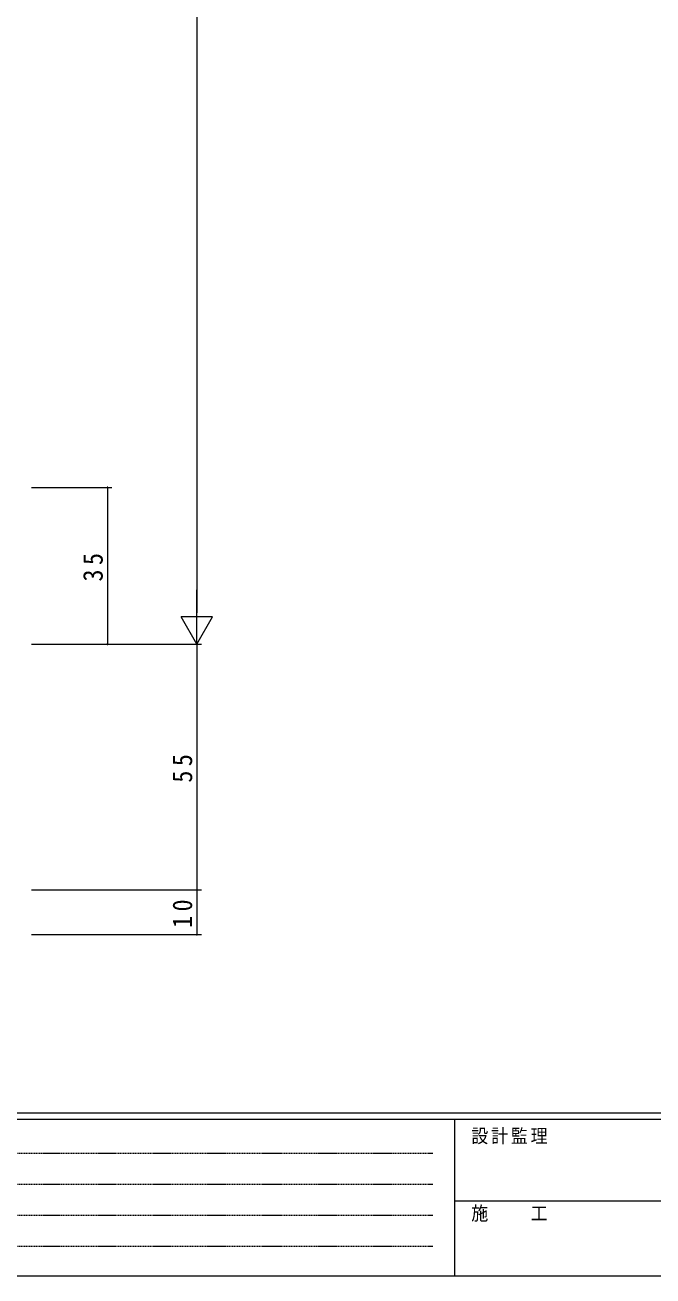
# Model space of a CAD drawing. Units: millimetres on the paper. Extents: x -397 to 397, y -282 to 282.
# Drawn here: x -232.4 to -91.9, y -282.1 to -2.2 of the extents above; entities that cross this region are included whole.
import ezdxf

# ---------------------------------------------------------------- set-up
doc = ezdxf.new("R2010")
doc.units = ezdxf.units.MM
doc.linetypes.add('USER1', pattern=[0.375, 0.25, -0.125])
doc.layers.add('0-1_YKK_ZWAK', color=7, linetype='Continuous', lineweight=18)
doc.layers.add('0-6_YKK_D', color=6, linetype='Continuous', lineweight=18)
doc.styles.add('ＭＳ ゴシック', font='')
doc.styles.get('ＭＳ ゴシック').set_extended_font_data('MS Gothic')

msp = doc.modelspace()

# ---------------------------------------------------------------- linework, layer by layer
at = {"layer": '0-1_YKK_ZWAK'}
for p, q in [((376.092, -245.7), (-393.908, -245.7)), ((338.292, -247.1), (-393.908, -247.1)), ((-136.308, -247.1), (-136.308, -282.1)), ((-136.308, -265.299), (-7.508, -265.299)), ((-393.908, -282.1), (338.292, -282.1))]:
    msp.add_line(p, q, dxfattribs=at)
at = {"layer": '0-1_YKK_ZWAK', "linetype": 'USER1'}
for p, q in [((-389.31, -254.612), (-141.117, -254.612)), ((-389.31, -261.541), (-141.117, -261.541)), ((-389.31, -268.47), (-141.117, -268.47)), ((-389.31, -275.398), (-141.117, -275.398))]:
    msp.add_line(p, q, dxfattribs=at)
at = {"layer": '0-6_YKK_D'}
for p, q in [((-193.908, 152.3), (-193.908, -133.7)), ((-230.908, -105.7), (-212.908, -105.7)), ((-213.908, -105.7), (-213.908, -140.7)), ((-193.908, -140.7), (-193.908, -128.576)), ((-190.408, -134.638), (-197.408, -134.638)), ((-193.908, -140.7), (-197.408, -134.638)), ((-193.908, -140.7), (-190.408, -134.638)), ((-230.908, -140.7), (-192.908, -140.7)), ((-230.908, -140.7), (-192.908, -140.7)), ((-230.908, -140.7), (-212.908, -140.7)), ((-193.908, -140.7), (-193.908, -195.7)), ((-230.908, -195.7), (-192.908, -195.7)), ((-230.908, -195.7), (-192.908, -195.7)), ((-193.908, -195.7), (-193.908, -205.7)), ((-230.908, -205.7), (-192.908, -205.7))]:
    msp.add_line(p, q, dxfattribs=at)
for centre, start, end in [((-213.908, -105.7), 90, 270), ((-213.908, -105.7), 270, 90), ((-213.908, -140.7), 90, 270), ((-213.908, -140.7), 270, 90), ((-193.908, -195.7), 90, 270), ((-193.908, -195.7), 90, 270), ((-193.908, -195.7), 270, 90), ((-193.908, -195.7), 270, 90), ((-193.908, -205.7), 90, 270), ((-193.908, -205.7), 270, 90)]:
    msp.add_arc(centre, 0.106, start, end, dxfattribs=at)

# ---------------------------------------------------------------- texts
at = {"layer": '0-1_YKK_ZWAK', "char_height": 3.079, "attachment_point": 7, "style": 'ＭＳ ゴシック'}
for s, insert in [('\\T1.17;\\W0.9;設計監理', (-132.539, -252.633)), ('\\T1.17;\\W0.9;施\u3000\u3000工', (-132.539, -269.954))]:
    msp.add_mtext(s, dxfattribs=dict(at, insert=insert))
at = {"layer": '0-6_YKK_D', "color": 7, "char_height": 4.399, "attachment_point": 7, "rotation": 90, "style": 'ＭＳ ゴシック'}
for s, insert in [('\\T1.37;\\W0.9;35', (-214.908, -126.72)), ('\\T1.37;\\W0.9;55', (-194.908, -171.72)), ('\\T1.37;\\W0.9;10', (-194.908, -204.22))]:
    msp.add_mtext(s, dxfattribs=dict(at, insert=insert))

doc.saveas('drawing.dxf')
